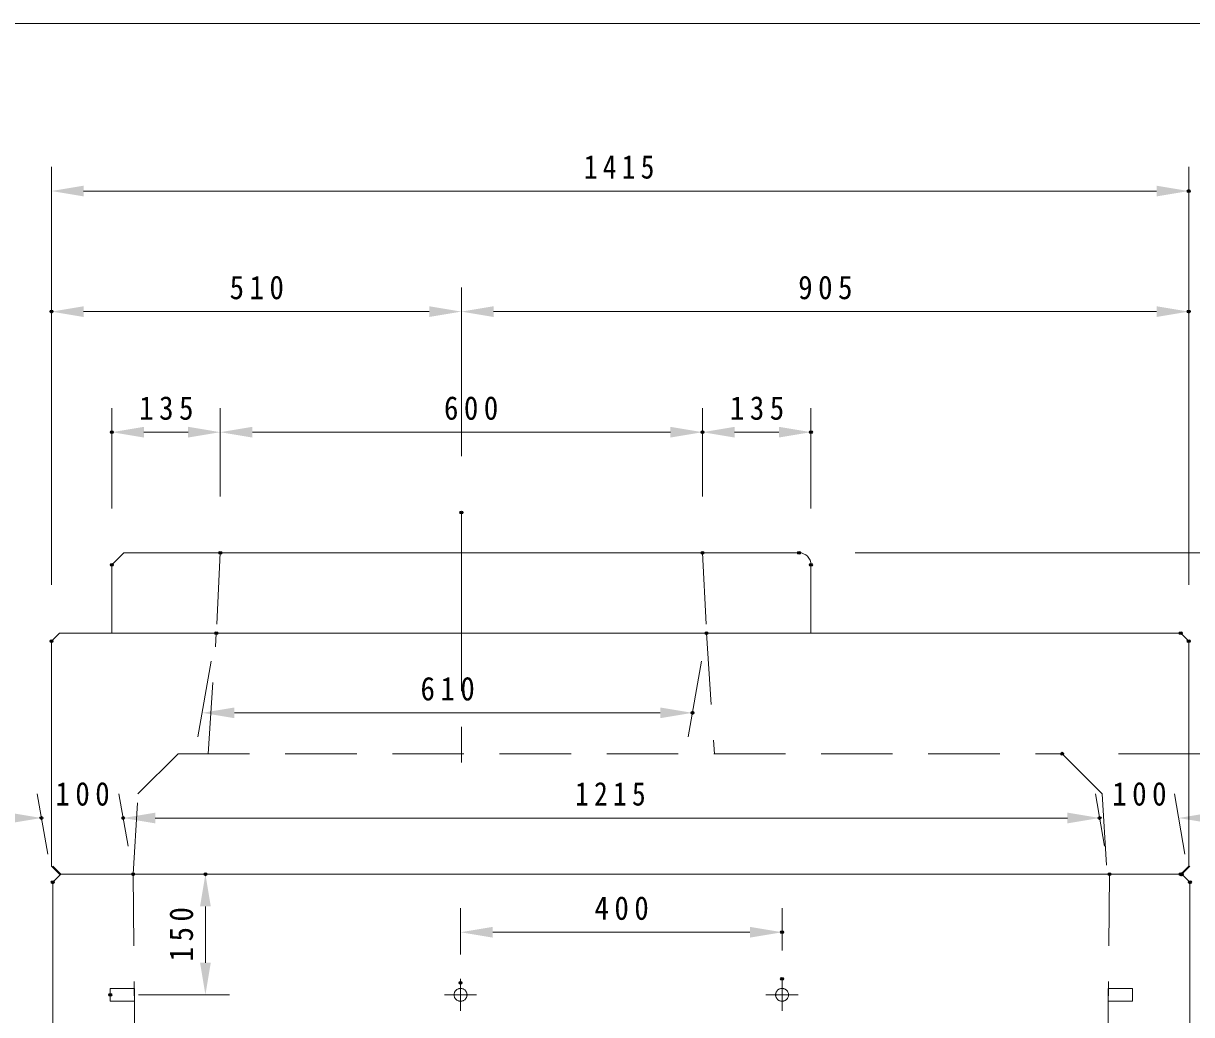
# Model space of a CAD drawing. Units: millimetres, scale not verified. Extents: x -4060 to 4060, y -2828 to 2828.
# Drawn here: x 1877 to 3330, y 1594 to 2828 of the extents above; entities that cross this region are included whole.
import ezdxf

# ---------------------------------------------------------------- set-up
doc = ezdxf.new("R2010")
doc.units = ezdxf.units.MM
doc.header["$LTSCALE"] = 7
doc.header["$PDMODE"] = 32
doc.header["$PDSIZE"] = 3.5
doc.linetypes.add('USER1', pattern=[19.05, 12.7, -6.35])
doc.linetypes.add('USER2', pattern=[50.8, 31.75, -6.35, 6.35, -6.35])
for name, color, linetype, lineweight in [('0-1_DASHED', 7, 'USER1', 18), ('0-2_DIM', 7, 'Continuous', 18), ('0-3_LATER', 7, 'Continuous', 18), ('0-4_CENTER', 7, 'USER2', 18), ('0-5_TXT', 7, 'Continuous', 18), ('0-7_LAYER', 7, 'Continuous', 18), ('0-A_NO', 7, 'Continuous', 18)]:
    doc.layers.add(name, color=color, linetype=linetype, lineweight=lineweight)
doc.layers.add('0-8_Defpoints', color=7, linetype='Continuous')
doc.styles.add('ＭＳ ゴシック', font='')
doc.styles.get('ＭＳ ゴシック').set_extended_font_data('MS Gothic')

# ---------------------------------------------------------------- blocks, each defined once
blk = doc.blocks.new('D34')
at = {"layer": '0-8_Defpoints'}
for p in [(7408.253, 4626.385), (7383.253, 4416.385), (7568.253, 4416.385)]:
    blk.add_point(p, dxfattribs=at)
at = {"layer": '0-A_NO'}
for p, q in [((7478.253, 4626.385), (7598.253, 4626.385)), ((7568.253, 4586.385), (7568.253, 4456.385)), ((7453.253, 4416.385), (7598.253, 4416.385))]:
    blk.add_line(p, q, dxfattribs=at)
for points in [[(7561.587, 4586.385), (7574.92, 4586.385), (7568.253, 4626.385)], [(7561.587, 4456.385), (7574.92, 4456.385), (7568.253, 4416.385)]]:
    blk.add_solid(points, dxfattribs=at)
at = {"layer": '0-A_NO', "insert": (7553.249, 4487.985), "char_height": 29.33, "attachment_point": 7, "rotation": 90, "style": 'ＭＳ ゴシック'}
blk.add_mtext('\\T1.38;\\W0.9;210', dxfattribs=at)
blk = doc.blocks.new('D39')
at = {"layer": '0-2_DIM'}
for p, q in [((7478.253, 4626.385), (7748.253, 4626.385)), ((7718.253, 4586.385), (7718.253, 3916.385)), ((7330.753, 3876.385), (7748.253, 3876.385))]:
    blk.add_line(p, q, dxfattribs=at)
for points in [[(7711.587, 4586.385), (7724.92, 4586.385), (7718.253, 4626.385)], [(7711.587, 3916.385), (7724.92, 3916.385), (7718.253, 3876.385)]]:
    blk.add_solid(points, dxfattribs=at)
at = {"layer": '0-8_Defpoints'}
for p in [(7408.253, 4626.385), (7260.753, 3876.385), (7718.253, 3876.385)]:
    blk.add_point(p, dxfattribs=at)
at = {"layer": '0-2_DIM', "insert": (7703.253, 4217.985), "char_height": 29.33, "attachment_point": 7, "rotation": 90, "style": 'ＭＳ ゴシック'}
blk.add_mtext('\\T1.38;\\W0.9;750', dxfattribs=at)
blk = doc.blocks.new('D40')
at = {"layer": '0-2_DIM'}
for p, q in [((7478.253, 4626.385), (7898.253, 4626.385)), ((7868.253, 3816.385), (7868.253, 4586.385)), ((7478.253, 3776.385), (7898.253, 3776.385))]:
    blk.add_line(p, q, dxfattribs=at)
for points in [[(7861.587, 4586.385), (7874.92, 4586.385), (7868.253, 4626.385)], [(7861.587, 3816.385), (7874.92, 3816.385), (7868.253, 3776.385)]]:
    blk.add_solid(points, dxfattribs=at)
at = {"layer": '0-8_Defpoints'}
for p in [(7408.253, 4626.385), (7868.253, 4626.385), (7408.253, 3776.385)]:
    blk.add_point(p, dxfattribs=at)
at = {"layer": '0-2_DIM', "insert": (7853.253, 4167.985), "char_height": 29.33, "attachment_point": 7, "rotation": 90, "style": 'ＭＳ ゴシック'}
blk.add_mtext('\\T1.38;\\W0.9;850', dxfattribs=at)
blk = doc.blocks.new('D43')
at = {"layer": '0-2_DIM'}
for p, q in [((7312.082, 4661.385), (7300.621, 4726.385)), ((7412.082, 4651.385), (7398.857, 4726.385)), ((7265.91, 4696.385), (7225.91, 4696.385)), ((7444.147, 4696.385), (7484.147, 4696.385))]:
    blk.add_line(p, q, dxfattribs=at)
for points in [[(7265.91, 4703.052), (7265.91, 4689.719), (7305.91, 4696.385)], [(7444.147, 4703.052), (7444.147, 4689.719), (7404.147, 4696.385)]]:
    blk.add_solid(points, dxfattribs=at)
at = {"layer": '0-8_Defpoints'}
for p in [(7305.91, 4696.385), (7318.253, 4626.385), (7418.253, 4616.385)]:
    blk.add_point(p, dxfattribs=at)
at = {"layer": '0-2_DIM', "insert": (7321.629, 4711.385), "char_height": 29.33, "attachment_point": 7, "style": 'ＭＳ ゴシック'}
blk.add_mtext('\\T1.38;\\W0.9;100', dxfattribs=at)
blk = doc.blocks.new('D44')
at = {"layer": '0-2_DIM'}
for p, q in [((6097.082, 4661.385), (6085.621, 4726.385)), ((7312.082, 4661.385), (7300.621, 4726.385)), ((7265.91, 4696.385), (6130.91, 4696.385))]:
    blk.add_line(p, q, dxfattribs=at)
for points in [[(6130.91, 4703.052), (6130.91, 4689.719), (6090.91, 4696.385)], [(7265.91, 4703.052), (7265.91, 4689.719), (7305.91, 4696.385)]]:
    blk.add_solid(points, dxfattribs=at)
at = {"layer": '0-8_Defpoints'}
for p in [(6090.91, 4696.385), (6103.253, 4626.385), (7318.253, 4626.385)]:
    blk.add_point(p, dxfattribs=at)
at = {"layer": '0-2_DIM', "insert": (6653.31, 4711.389), "char_height": 29.33, "attachment_point": 7, "style": 'ＭＳ ゴシック'}
blk.add_mtext('\\T1.39;\\W0.85;1215', dxfattribs=at)
blk = doc.blocks.new('D45')
at = {"layer": '0-2_DIM'}
for p, q in [((5997.082, 4651.385), (5983.857, 4726.385)), ((6097.082, 4661.385), (6085.621, 4726.385)), ((5949.147, 4696.385), (5909.147, 4696.385)), ((6130.91, 4696.385), (6170.91, 4696.385))]:
    blk.add_line(p, q, dxfattribs=at)
for points in [[(5949.147, 4703.052), (5949.147, 4689.719), (5989.147, 4696.385)], [(6130.91, 4703.052), (6130.91, 4689.719), (6090.91, 4696.385)]]:
    blk.add_solid(points, dxfattribs=at)
at = {"layer": '0-8_Defpoints'}
for p in [(5989.147, 4696.385), (6103.253, 4626.385), (6003.253, 4616.385)]:
    blk.add_point(p, dxfattribs=at)
at = {"layer": '0-2_DIM', "insert": (6006.629, 4711.385), "char_height": 29.33, "attachment_point": 7, "style": 'ＭＳ ゴシック'}
blk.add_mtext('\\T1.38;\\W0.9;100', dxfattribs=at)
blk = doc.blocks.new('D46')
at = {"layer": '0-2_DIM'}
for p, q in [((6510.753, 4526.385), (6510.753, 4584.24)), ((6910.753, 4531.385), (6910.753, 4584.24)), ((6550.753, 4554.24), (6870.753, 4554.24))]:
    blk.add_line(p, q, dxfattribs=at)
for points in [[(6550.753, 4560.907), (6550.753, 4547.573), (6510.753, 4554.24)], [(6870.753, 4560.907), (6870.753, 4547.573), (6910.753, 4554.24)]]:
    blk.add_solid(points, dxfattribs=at)
at = {"layer": '0-8_Defpoints'}
for p in [(6910.753, 4554.24), (6910.753, 4496.385), (6510.753, 4491.385)]:
    blk.add_point(p, dxfattribs=at)
at = {"layer": '0-2_DIM', "insert": (6677.353, 4569.24), "char_height": 29.33, "attachment_point": 7, "style": 'ＭＳ ゴシック'}
blk.add_mtext('\\T1.38;\\W0.9;400', dxfattribs=at)
blk = doc.blocks.new('D47')
at = {"layer": '0-2_DIM'}
for p, q in [((6138.253, 4626.385), (6223.253, 4626.385)), ((6193.253, 4516.385), (6193.253, 4586.385)), ((6109.86, 4476.385), (6223.253, 4476.385))]:
    blk.add_line(p, q, dxfattribs=at)
for points in [[(6186.587, 4586.385), (6199.92, 4586.385), (6193.253, 4626.385)], [(6186.587, 4516.385), (6199.92, 4516.385), (6193.253, 4476.385)]]:
    blk.add_solid(points, dxfattribs=at)
at = {"layer": '0-8_Defpoints'}
for p in [(6103.253, 4626.385), (6193.253, 4626.385), (6074.86, 4476.385)]:
    blk.add_point(p, dxfattribs=at)
at = {"layer": '0-2_DIM', "insert": (6178.253, 4517.985), "char_height": 29.33, "attachment_point": 7, "rotation": 90, "style": 'ＭＳ ゴシック'}
blk.add_mtext('\\T1.38;\\W0.9;150', dxfattribs=at)
blk = doc.blocks.new('D50')
at = {"layer": '0-2_DIM'}
for p, q in [((7866.753, 5066.385), (7866.753, 5106.385)), ((7001.753, 5026.385), (7896.753, 5026.385)), ((7476.753, 4926.385), (7896.753, 4926.385)), ((7866.753, 4886.385), (7866.753, 4846.385))]:
    blk.add_line(p, q, dxfattribs=at)
for points in [[(7860.087, 5066.385), (7873.42, 5066.385), (7866.753, 5026.385)], [(7860.087, 4886.385), (7873.42, 4886.385), (7866.753, 4926.385)]]:
    blk.add_solid(points, dxfattribs=at)
at = {"layer": '0-8_Defpoints'}
for p in [(6931.753, 5026.385), (7866.753, 5026.385), (7406.753, 4926.385)]:
    blk.add_point(p, dxfattribs=at)
at = {"layer": '0-2_DIM', "insert": (7851.753, 4942.985), "char_height": 29.33, "attachment_point": 7, "rotation": 90, "style": 'ＭＳ ゴシック'}
blk.add_mtext('\\T1.38;\\W0.9;100', dxfattribs=at)
blk = doc.blocks.new('D51')
at = {"layer": '0-2_DIM'}
for p, q in [((7476.753, 4926.385), (7896.753, 4926.385)), ((7866.753, 4886.385), (7866.753, 4666.385)), ((7476.753, 4626.385), (7896.753, 4626.385))]:
    blk.add_line(p, q, dxfattribs=at)
for points in [[(7860.087, 4886.385), (7873.42, 4886.385), (7866.753, 4926.385)], [(7860.087, 4666.385), (7873.42, 4666.385), (7866.753, 4626.385)]]:
    blk.add_solid(points, dxfattribs=at)
at = {"layer": '0-8_Defpoints'}
for p in [(7406.753, 4926.385), (7406.753, 4626.385), (7866.753, 4626.385)]:
    blk.add_point(p, dxfattribs=at)
at = {"layer": '0-2_DIM', "insert": (7851.753, 4742.985), "char_height": 29.33, "attachment_point": 7, "rotation": 90, "style": 'ＭＳ ゴシック'}
blk.add_mtext('\\T1.38;\\W0.9;300', dxfattribs=at)
blk = doc.blocks.new('D52')
at = {"layer": '0-2_DIM'}
for p, q in [((7476.753, 4926.385), (7746.753, 4926.385)), ((7716.753, 4816.385), (7716.753, 4886.385)), ((7329.253, 4776.385), (7746.753, 4776.385))]:
    blk.add_line(p, q, dxfattribs=at)
for points in [[(7710.087, 4886.385), (7723.42, 4886.385), (7716.753, 4926.385)], [(7710.087, 4816.385), (7723.42, 4816.385), (7716.753, 4776.385)]]:
    blk.add_solid(points, dxfattribs=at)
at = {"layer": '0-8_Defpoints'}
for p in [(7406.753, 4926.385), (7716.753, 4926.385), (7259.253, 4776.385)]:
    blk.add_point(p, dxfattribs=at)
at = {"layer": '0-2_DIM', "insert": (7701.753, 4817.985), "char_height": 29.33, "attachment_point": 7, "rotation": 90, "style": 'ＭＳ ゴシック'}
blk.add_mtext('\\T1.38;\\W0.9;150', dxfattribs=at)
blk = doc.blocks.new('D53')
at = {"layer": '0-2_DIM'}
for p, q in [((6001.753, 4986.385), (6001.753, 5506.385)), ((7416.753, 4986.385), (7416.753, 5506.385)), ((6041.753, 5476.385), (7376.753, 5476.385))]:
    blk.add_line(p, q, dxfattribs=at)
for points in [[(6041.753, 5483.052), (6041.753, 5469.719), (6001.753, 5476.385)], [(7376.753, 5483.052), (7376.753, 5469.719), (7416.753, 5476.385)]]:
    blk.add_solid(points, dxfattribs=at)
at = {"layer": '0-8_Defpoints'}
for p in [(7416.753, 5476.385), (6001.753, 4916.385), (7416.753, 4916.385)]:
    blk.add_point(p, dxfattribs=at)
at = {"layer": '0-2_DIM', "insert": (6664.153, 5491.385), "char_height": 29.33, "attachment_point": 7, "style": 'ＭＳ ゴシック'}
blk.add_mtext('\\T1.39;\\W0.85;1415', dxfattribs=at)
blk = doc.blocks.new('D54')
at = {"layer": '0-2_DIM'}
for p, q in [((6511.753, 5146.385), (6511.753, 5356.385)), ((7416.753, 4986.385), (7416.753, 5356.385)), ((6551.753, 5326.385), (7376.753, 5326.385))]:
    blk.add_line(p, q, dxfattribs=at)
for points in [[(6551.753, 5333.052), (6551.753, 5319.719), (6511.753, 5326.385)], [(7376.753, 5333.052), (7376.753, 5319.719), (7416.753, 5326.385)]]:
    blk.add_solid(points, dxfattribs=at)
at = {"layer": '0-8_Defpoints'}
for p in [(7416.753, 5326.385), (6511.753, 5076.385), (7416.753, 4916.385)]:
    blk.add_point(p, dxfattribs=at)
at = {"layer": '0-2_DIM', "insert": (6930.853, 5341.385), "char_height": 29.33, "attachment_point": 7, "style": 'ＭＳ ゴシック'}
blk.add_mtext('\\T1.38;\\W0.9;905', dxfattribs=at)
blk = doc.blocks.new('D55')
at = {"layer": '0-2_DIM'}
for p, q in [((6001.753, 4986.385), (6001.753, 5356.385)), ((6511.753, 5146.385), (6511.753, 5356.385)), ((6471.753, 5326.385), (6041.753, 5326.385))]:
    blk.add_line(p, q, dxfattribs=at)
for points in [[(6041.753, 5333.052), (6041.753, 5319.719), (6001.753, 5326.385)], [(6471.753, 5333.052), (6471.753, 5319.719), (6511.753, 5326.385)]]:
    blk.add_solid(points, dxfattribs=at)
at = {"layer": '0-8_Defpoints'}
for p in [(6001.753, 5326.385), (6511.753, 5076.385), (6001.753, 4916.385)]:
    blk.add_point(p, dxfattribs=at)
at = {"layer": '0-2_DIM', "insert": (6223.353, 5341.385), "char_height": 29.33, "attachment_point": 7, "style": 'ＭＳ ゴシック'}
blk.add_mtext('\\T1.38;\\W0.9;510', dxfattribs=at)
blk = doc.blocks.new('D56')
at = {"layer": '0-2_DIM'}
for p, q in [((6811.753, 5096.385), (6811.753, 5206.385)), ((6946.753, 5081.385), (6946.753, 5206.385)), ((6851.753, 5176.385), (6906.753, 5176.385))]:
    blk.add_line(p, q, dxfattribs=at)
for points in [[(6851.753, 5183.052), (6851.753, 5169.719), (6811.753, 5176.385)], [(6906.753, 5183.052), (6906.753, 5169.719), (6946.753, 5176.385)]]:
    blk.add_solid(points, dxfattribs=at)
at = {"layer": '0-8_Defpoints'}
for p in [(6946.753, 5176.385), (6811.753, 5026.385), (6946.753, 5011.385)]:
    blk.add_point(p, dxfattribs=at)
at = {"layer": '0-2_DIM', "insert": (6845.853, 5191.385), "char_height": 29.33, "attachment_point": 7, "style": 'ＭＳ ゴシック'}
blk.add_mtext('\\T1.38;\\W0.9;135', dxfattribs=at)
blk = doc.blocks.new('D57')
at = {"layer": '0-2_DIM'}
for p, q in [((6076.753, 5081.385), (6076.753, 5206.385)), ((6211.753, 5096.385), (6211.753, 5206.385)), ((6171.753, 5176.385), (6116.753, 5176.385))]:
    blk.add_line(p, q, dxfattribs=at)
for points in [[(6116.753, 5183.052), (6116.753, 5169.719), (6076.753, 5176.385)], [(6171.753, 5183.052), (6171.753, 5169.719), (6211.753, 5176.385)]]:
    blk.add_solid(points, dxfattribs=at)
at = {"layer": '0-8_Defpoints'}
for p in [(6076.753, 5176.385), (6211.753, 5026.385), (6076.753, 5011.385)]:
    blk.add_point(p, dxfattribs=at)
at = {"layer": '0-2_DIM', "insert": (6110.853, 5191.385), "char_height": 29.33, "attachment_point": 7, "style": 'ＭＳ ゴシック'}
blk.add_mtext('\\T1.38;\\W0.9;135', dxfattribs=at)
blk = doc.blocks.new('D58')
at = {"layer": '0-2_DIM'}
for p, q in [((6211.753, 5096.385), (6211.753, 5206.385)), ((6811.753, 5096.385), (6811.753, 5206.385)), ((6251.753, 5176.385), (6771.753, 5176.385))]:
    blk.add_line(p, q, dxfattribs=at)
for points in [[(6251.753, 5183.052), (6251.753, 5169.719), (6211.753, 5176.385)], [(6771.753, 5183.052), (6771.753, 5169.719), (6811.753, 5176.385)]]:
    blk.add_solid(points, dxfattribs=at)
at = {"layer": '0-8_Defpoints'}
for p in [(6811.753, 5176.385), (6211.753, 5026.385), (6811.753, 5026.385)]:
    blk.add_point(p, dxfattribs=at)
at = {"layer": '0-2_DIM', "insert": (6490.108, 5191.385), "char_height": 29.33, "attachment_point": 7, "style": 'ＭＳ ゴシック'}
blk.add_mtext('\\T1.38;\\W0.9;600', dxfattribs=at)
blk = doc.blocks.new('D59')
at = {"layer": '0-2_DIM'}
for p, q in [((6200.582, 4891.385), (6183.979, 4797.228)), ((6810.582, 4891.385), (6793.979, 4797.228)), ((6229.269, 4827.228), (6759.269, 4827.228))]:
    blk.add_line(p, q, dxfattribs=at)
for points in [[(6229.269, 4833.895), (6229.269, 4820.562), (6189.269, 4827.228)], [(6759.269, 4833.895), (6759.269, 4820.562), (6799.269, 4827.228)]]:
    blk.add_solid(points, dxfattribs=at)
at = {"layer": '0-8_Defpoints'}
for p in [(6206.753, 4926.385), (6816.753, 4926.385), (6799.269, 4827.228)]:
    blk.add_point(p, dxfattribs=at)
at = {"layer": '0-2_DIM', "insert": (6460.869, 4842.228), "char_height": 29.33, "attachment_point": 7, "style": 'ＭＳ ゴシック'}
blk.add_mtext('\\T1.38;\\W0.9;610', dxfattribs=at)
blk = doc.blocks.new('D60')
at = {"layer": '0-2_DIM'}
for p, q in [((7329.253, 4776.385), (7746.753, 4776.385)), ((7716.753, 4736.385), (7716.753, 4666.385)), ((7476.753, 4626.385), (7746.753, 4626.385))]:
    blk.add_line(p, q, dxfattribs=at)
for points in [[(7710.087, 4736.385), (7723.42, 4736.385), (7716.753, 4776.385)], [(7710.087, 4666.385), (7723.42, 4666.385), (7716.753, 4626.385)]]:
    blk.add_solid(points, dxfattribs=at)
at = {"layer": '0-8_Defpoints'}
for p in [(7259.253, 4776.385), (7406.753, 4626.385), (7716.753, 4626.385)]:
    blk.add_point(p, dxfattribs=at)
at = {"layer": '0-2_DIM', "insert": (7701.753, 4667.985), "char_height": 29.33, "attachment_point": 7, "rotation": 90, "style": 'ＭＳ ゴシック'}
blk.add_mtext('\\T1.38;\\W0.9;150', dxfattribs=at)
blk = doc.blocks.new('D61')
at = {"layer": '0-5_TXT'}
for p, q in [((7001.753, 5026.385), (8046.753, 5026.385)), ((8016.753, 4986.385), (8016.753, 3816.385)), ((7478.253, 3776.385), (8046.753, 3776.385))]:
    blk.add_line(p, q, dxfattribs=at)
for points in [[(8010.087, 4986.385), (8023.42, 4986.385), (8016.753, 5026.385)], [(8010.087, 3816.385), (8023.42, 3816.385), (8016.753, 3776.385)]]:
    blk.add_solid(points, dxfattribs=at)
at = {"layer": '0-8_Defpoints'}
for p in [(6931.753, 5026.385), (7408.253, 3776.385), (8016.753, 3776.385)]:
    blk.add_point(p, dxfattribs=at)
at = {"layer": '0-5_TXT', "insert": (8001.749, 4356.285), "char_height": 29.33, "attachment_point": 7, "rotation": 90, "style": 'ＭＳ ゴシック'}
blk.add_mtext('\\T1.39;\\W0.85;1250', dxfattribs=at)

msp = doc.modelspace()

# ---------------------------------------------------------------- linework, layer by layer
at = {"layer": '0-1_DASHED'}
for p, q in [((2121.753, 2168.885), (2116.753, 2068.885)), ((2721.753, 2168.885), (2726.753, 2068.885)), ((2106.753, 1918.885), (2116.753, 2068.885)), ((2726.753, 2068.885), (2736.753, 1918.885)), ((2019.253, 1868.885), (2069.253, 1918.885)), ((2069.253, 1918.885), (3169.253, 1918.885)), ((3169.253, 1918.885), (3219.253, 1868.885)), ((2013.253, 1768.885), (2019.253, 1868.885)), ((3219.253, 1868.885), (3225.253, 1768.885))]:
    msp.add_line(p, q, dxfattribs=at)
for points in [[(2013.253, 1768.885), (2020.753, 1068.885), (2070.753, 1018.885), (2510.753, 1018.885)], [(3228.253, 1768.885), (3220.753, 1068.885), (3170.753, 1018.885), (2730.753, 1018.885), (2720.753, 998.885)]]:
    msp.add_lwpolyline(points, dxfattribs=at)
for points in [[(1984.86, 1610.885), (2014.86, 1610.885), (2014.86, 1626.885), (1984.86, 1626.885)], [(3256.646, 1610.885), (3226.646, 1610.885), (3226.646, 1626.885), (3256.646, 1626.885)]]:
    msp.add_lwpolyline(points, close=True, dxfattribs=at)
for centre in [(2420.753, 1618.885), (2820.753, 1618.885)]:
    msp.add_circle(centre, 8, dxfattribs=at)
at = {"layer": '0-3_LATER'}
for p, q in [((2001.753, 2168.885), (2841.753, 2168.885)), ((1921.753, 2068.885), (1911.753, 2058.885)), ((3316.753, 2068.885), (1921.753, 2068.885)), ((3326.753, 2058.885), (3316.753, 2068.885)), ((1911.753, 2058.885), (1911.753, 1778.885)), ((3326.753, 1778.885), (3326.753, 2058.885)), ((1911.753, 1778.885), (1921.753, 1768.885)), ((1913.253, 1778.885), (1923.253, 1768.885)), ((3316.753, 1768.885), (3326.753, 1778.885)), ((3318.253, 1768.885), (3328.253, 1778.885)), ((1921.753, 1768.885), (3316.753, 1768.885)), ((1923.253, 1768.885), (3318.253, 1768.885))]:
    msp.add_line(p, q, dxfattribs=at)
msp.add_lwpolyline([(2856.753, 2153.885), (2856.753, 2068.885), (1986.753, 2068.885), (1986.753, 2153.885), (2001.753, 2168.885)], dxfattribs=at)
msp.add_lwpolyline([(1923.253, 918.885), (3318.253, 918.885), (3328.253, 928.885), (3328.253, 1758.885), (3318.253, 1768.885), (1923.253, 1768.885), (1913.253, 1758.885), (1913.253, 928.885)], close=True, dxfattribs=at)
msp.add_arc((2841.753, 2153.885), 15, 360, 90, dxfattribs=at)
at = {"layer": '0-4_CENTER'}
msp.add_line((2421.753, 2218.885), (2421.753, 1868.885), dxfattribs=at)
at = {"layer": '0-7_LAYER'}
for p, q in [((2420.753, 1598.885), (2420.753, 1638.885)), ((2820.753, 1598.885), (2820.753, 1638.885)), ((2400.753, 1618.885), (2440.753, 1618.885)), ((2800.753, 1618.885), (2840.753, 1618.885))]:
    msp.add_line(p, q, dxfattribs=at)
for points in [[(-4060, -2827.5), (-4060, 2827.5), (4060, 2827.5), (4060, -2827.5)], [(4060, -2827.5), (-4060, -2827.5), (-4060, 2827.5), (4060, 2827.5)]]:
    msp.add_lwpolyline(points, close=True, dxfattribs=at)

# ---------------------------------------------------------------- block references
at = {"layer": '0-2_DIM'}
for name in ['D53', 'D55', 'D54', 'D57', 'D58', 'D56', 'D50', 'D59', 'D52', 'D51', 'D60', 'D45', 'D44', 'D43', 'D47', 'D39', 'D40', 'D46']:
    msp.add_blockref(name, (-4090, -2857.5), dxfattribs=at)
at = {"layer": '0-5_TXT'}
msp.add_blockref('D61', (-4090, -2857.5), dxfattribs=at)
at = {"layer": '0-A_NO'}
msp.add_blockref('D34', (-4090, -2857.5), dxfattribs=at)

doc.saveas('drawing.dxf')
